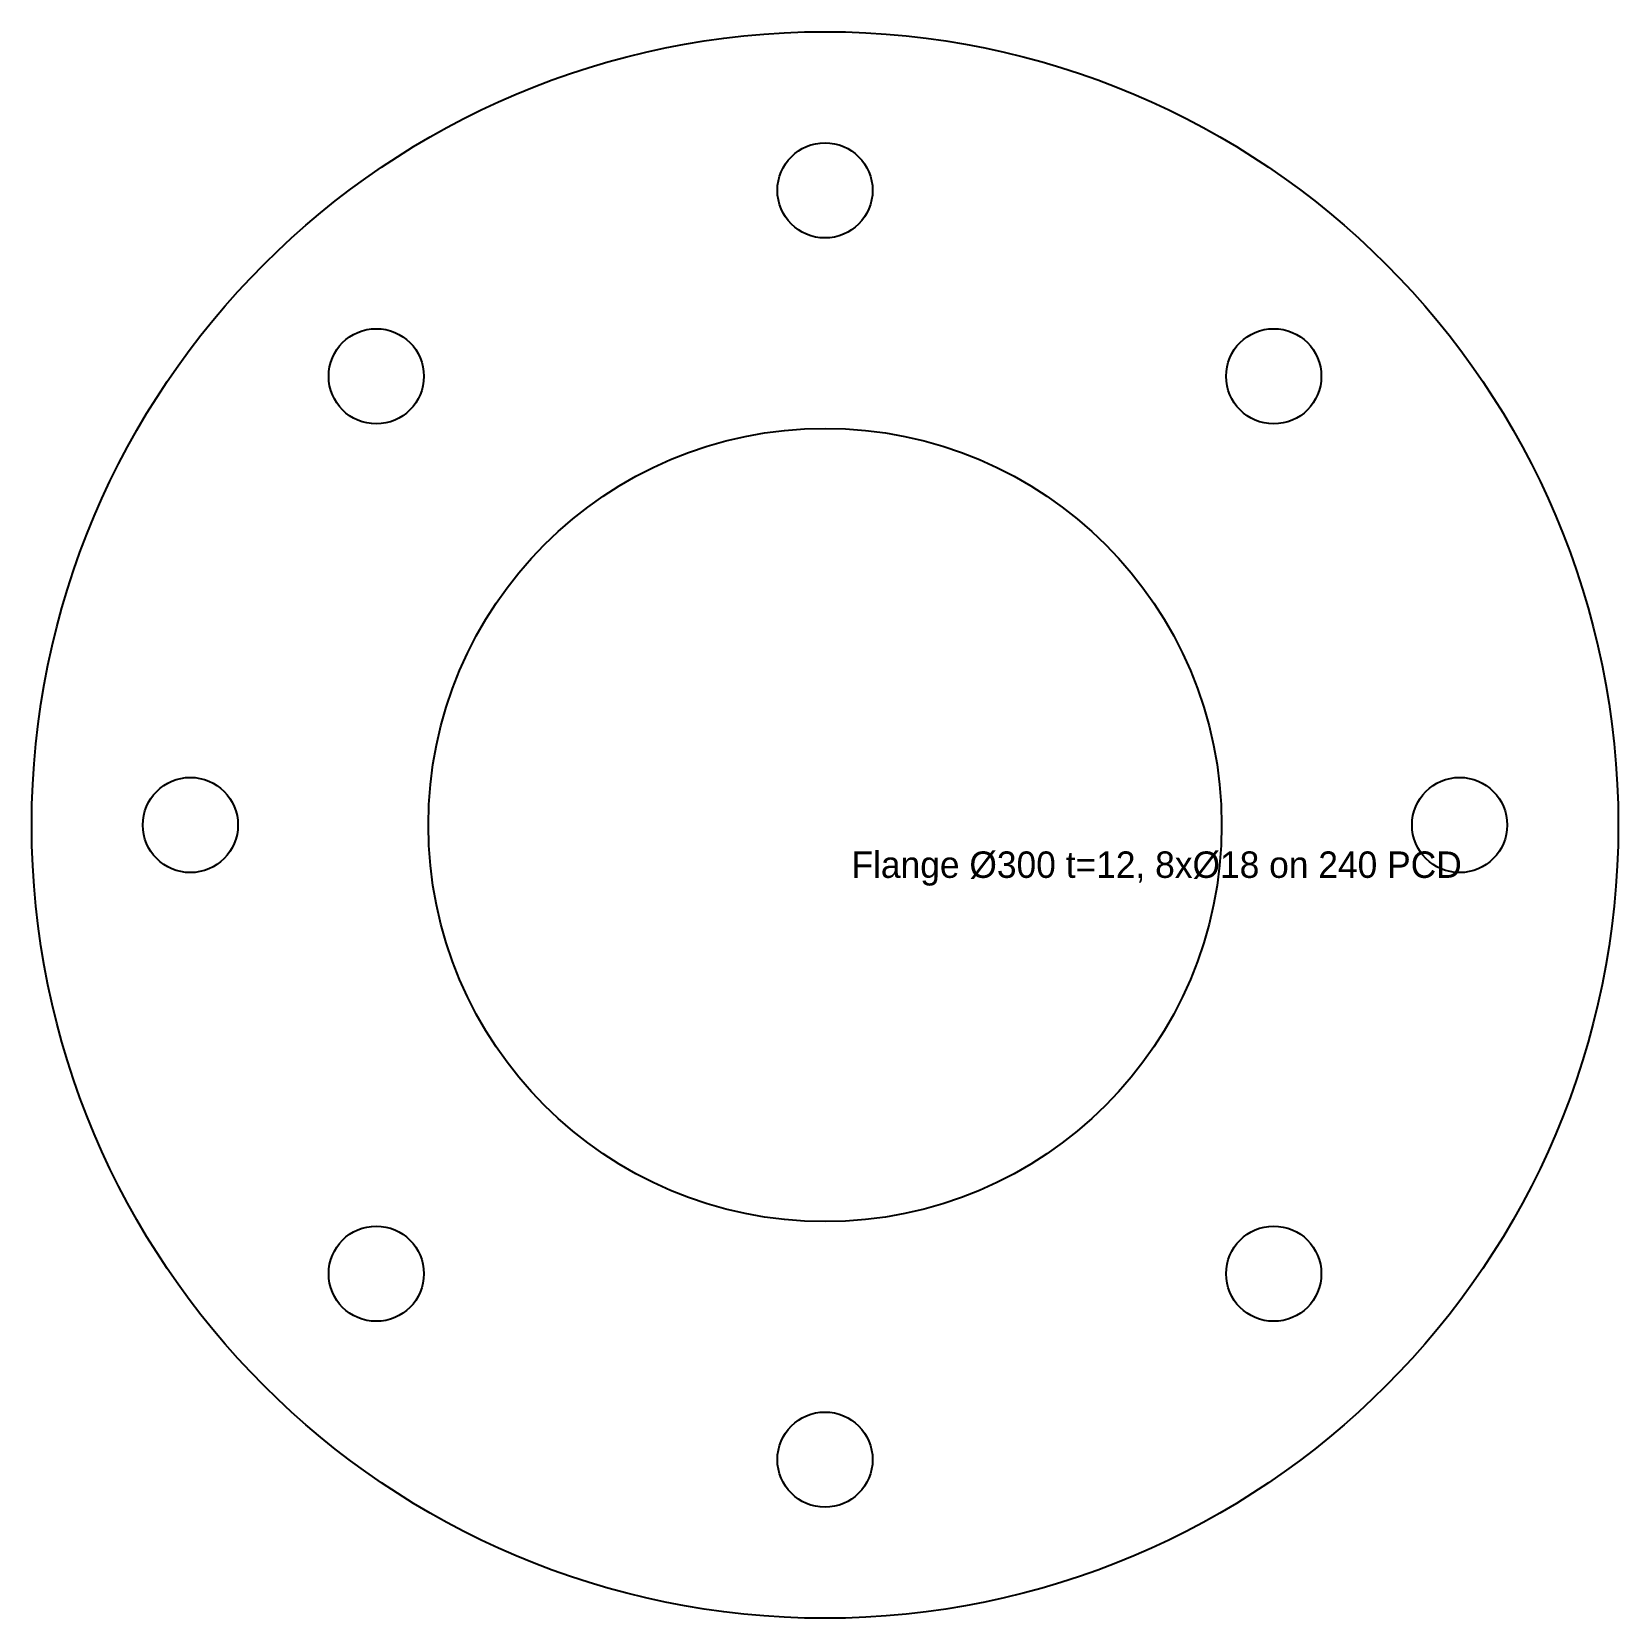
# Model space of a CAD drawing. Extents: x -150 to 150, y -150 to 150.
import ezdxf

# ---------------------------------------------------------------- set-up
doc = ezdxf.new("R2010")
doc.units = 0
for name, color, linetype in [('HOLES', 1, 'CONTINUOUS'), ('NOTES', 2, 'CONTINUOUS'), ('OUTLINE', 7, 'CONTINUOUS')]:
    doc.layers.add(name, color=color, linetype=linetype)

msp = doc.modelspace()

# ---------------------------------------------------------------- linework, layer by layer
at = {"layer": 'HOLES'}
for centre, radius in [((0, 120), 9), ((-84.85, 84.85), 9), ((84.85, 84.85), 9), ((0, 0), 75), ((-120, 0), 9), ((120, 0), 9), ((-84.85, -84.85), 9), ((84.85, -84.85), 9), ((0, -120), 9)]:
    msp.add_circle(centre, radius, dxfattribs=at)
at = {"layer": 'OUTLINE'}
msp.add_circle((0, 0), 150, dxfattribs=at)

# ---------------------------------------------------------------- texts
at = {"layer": 'NOTES'}
msp.add_text('Flange Ø300 t=12, 8xØ18 on 240 PCD', height=5, dxfattribs=at).set_placement((5, -10))

doc.saveas('drawing.dxf')
